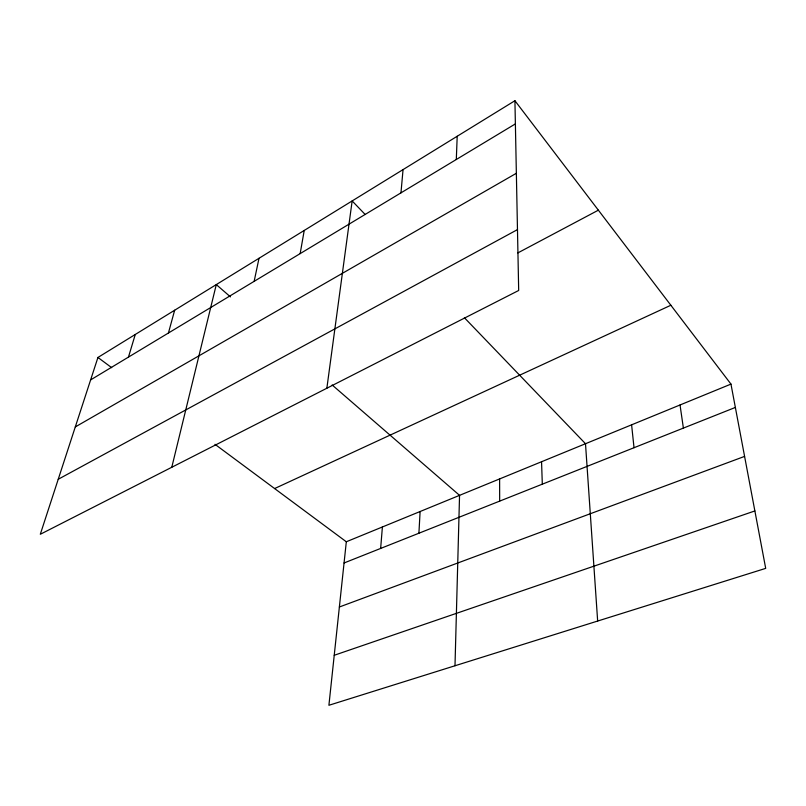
<?xml version="1.0" encoding="UTF-8"?>
<svg xmlns="http://www.w3.org/2000/svg" width="806" height="806" viewBox="0 0 806 806"><rect width="100%" height="100%" fill="white"/><g stroke="black" fill="none" stroke-linecap="round" stroke-linejoin="round"><path stroke-width="1.21" d="M454.997 665.756L459.551 495.347L332.143 384.966M456.307 159.497L457.204 136.264M418.908 533.229L420.107 511.518M380.644 548.443L382.397 526.973M400.965 192.856L403.05 169.603M214.99 444.318L346.318 541.763L328.908 705.28L765.7 568.371L730.961 384.099L514.923 100.72L97.939 357.461L40.3 534.277L518.681 290.472L514.923 100.72M326.863 388.23L352.151 200.936L365.189 214.507M300.164 253.608L304.225 230.456M254.142 281.354L259.008 258.293M171.789 467.258L216.29 284.599L230.466 296.88M168.424 333.019L174.66 310.229M128.456 357.108L135.267 334.48M90.625 379.908L515.387 123.892M75.29 426.938L516.364 173.28M58.233 479.268L517.472 229.609M517.835 252.913L598.364 210.175M274.614 488.557L670.854 305.252M346.318 541.763L730.961 384.099M344.051 562.981L735.354 407.443M339.366 606.999L744.583 456.398M334.228 655.278L754.869 510.944M97.939 357.461L111.681 367.667M464.397 317.725L585.499 443.723L597.659 621.043M680.032 404.975L683.387 428.097M631.602 424.822L634.02 447.723M541.551 461.737L542.317 484.174M499.609 478.925L499.67 501.12"/></g></svg>
